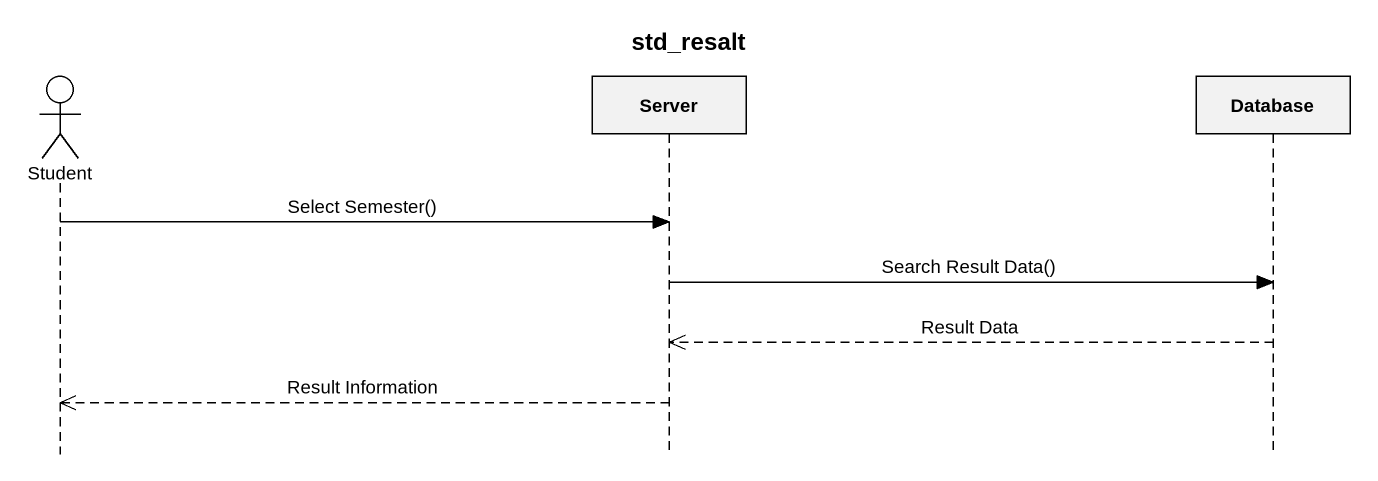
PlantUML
@startuml
title std_resalt
hide footbox
actor Student
participant Server
participant "Database" as Database_

Student -> Server : Select Semester()
Server -> Database_ : Search Result Data()
Database_ -->> Server : Result Data
Server -->> Student : Result Information
@enduml
